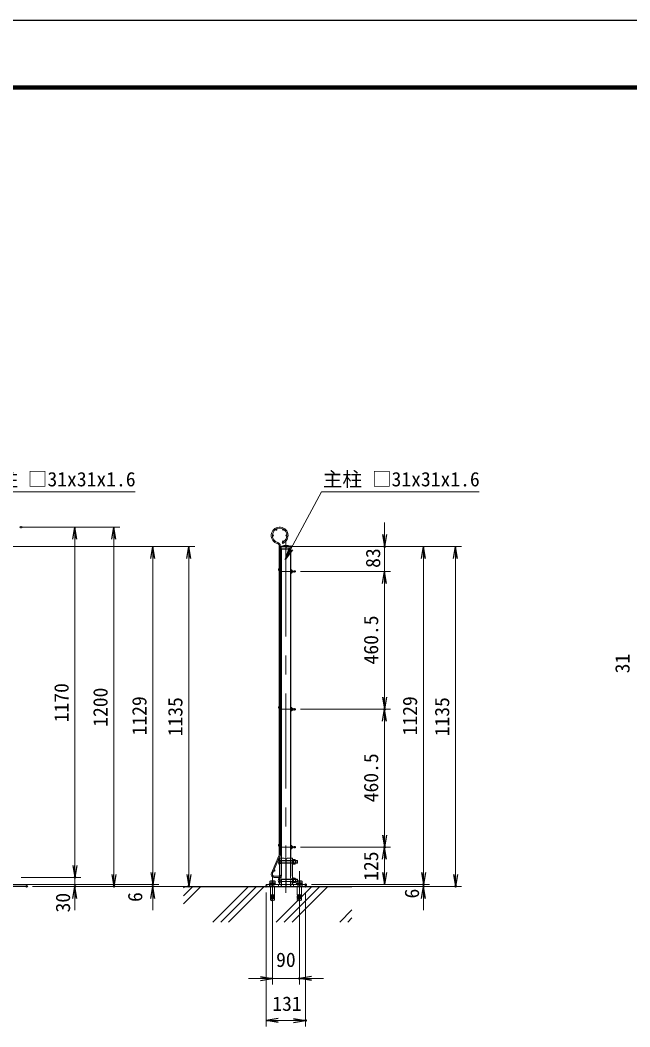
# Model space of a CAD drawing. Units: millimetres, scale not verified. Extents: x -4200 to 4200, y -2970 to 2970.
# Drawn here: x -728 to 1308, y -393 to 2970 of the extents above; entities that cross this region are included whole.
import ezdxf
from ezdxf.enums import TextEntityAlignment as Align

# ---------------------------------------------------------------- set-up
doc = ezdxf.new("R2010")
doc.units = ezdxf.units.MM
doc.header["$LTSCALE"] = 10
doc.header["$PDMODE"] = 32
doc.header["$PDSIZE"] = 5
doc.linetypes.add('DASHED', pattern=[7.5, 6, -1.5])
doc.linetypes.add('USER1', pattern=[50.8, 31.75, -6.35, 6.35, -6.35])
for name, color, linetype, lineweight in [('0-0_D-STR-DIM', 7, 'Continuous', 13), ('0-1_D-STR3', 3, 'Continuous', 13), ('0-2_D-BMK', 2, 'USER1', 13), ('0-3_D-STR1', 1, 'Continuous', 25), ('0-4_D-STR2', 7, 'Continuous', 13), ('0-5_0', 7, 'Continuous', 25), ('0-7_D-STR-TXT', 7, 'Continuous', 25), ('0-9_D-STR4', 7, 'Continuous', 25), ('0-A_D-DCR-HCH', 7, 'Continuous', 13), ('0-D_D-TTL', 7, 'Continuous', 25)]:
    doc.layers.add(name, color=color, linetype=linetype, lineweight=lineweight)
doc.layers.add('0-6_Defpoints', color=7, linetype='Continuous')
doc.styles.add('ＭＳ ゴシック', font='')
doc.styles.get('ＭＳ ゴシック').set_extended_font_data('MS Gothic')

# ---------------------------------------------------------------- blocks, each defined once
blk = doc.blocks.new('_Open')
at = {"layer": '0-5_0'}
blk.add_line((-10, 1.667), (0, 0), dxfattribs=at)
blk.add_lwpolyline([(-10, -1.667), (0, 0), (-10, 0)], dxfattribs=at)
blk = doc.blocks.new('ベースプレート部品\u3000側面図')
at = {"layer": '0-1_D-STR3'}
for p, q in [((39172.31, 25706.48), (39012.31, 25706.48)), ((39012.31, 25706.48), (39012.31, 24826.48)), ((39222.31, 24766.48), (39222.31, 25656.48)), ((39222.31, 24826.48), (38572.31, 24826.48)), ((38572.31, 24826.48), (38572.31, 24766.48)), ((39222.31, 24766.48), (38572.31, 24766.48))]:
    blk.add_line(p, q, dxfattribs=at)
at = {"layer": '0-1_D-STR3', "linetype": 'DASHED'}
for p, q in [((39072.31, 25633.98), (39012.31, 25633.98)), ((39072.31, 25706.48), (39072.31, 24826.48)), ((39072.31, 25538.98), (39012.31, 25538.98)), ((39072.31, 25013.98), (39012.31, 25013.98)), ((39072.31, 24918.98), (39012.31, 24918.98)), ((38682.31, 24826.48), (38682.31, 24766.48)), ((38977.31, 24826.48), (38977.31, 24766.48))]:
    blk.add_line(p, q, dxfattribs=at)
at = {"layer": '0-1_D-STR3'}
blk.add_arc((39172.31, 25656.48), 50, 0, 90, dxfattribs=at)
blk = doc.blocks.new('JIS 丸頭角根ボルト(1W.1SW.1N)')
at = {"layer": '0-1_D-STR3'}
for p, q in [((45838.3, 21671.2), (45838.3, 21851.2)), ((45838.3, 21817.7), (45872.3, 21817.7)), ((45838.3, 21704.7), (45872.3, 21704.7)), ((45872.3, 21817.7), (45878.3, 21807.3)), ((45872.3, 21704.7), (45878.3, 21715.1)), ((45878.3, 21715.1), (45878.3, 21807.3)), ((45878.3, 21801.2), (46430.3, 21801.3)), ((45878.3, 21801.2), (45900.3, 21793.2)), ((45878.3, 21721.2), (45900.3, 21729.2)), ((45878.3, 21721.2), (46430.3, 21721.3)), ((45900.3, 21721.2), (45900.3, 21801.2)), ((45900.3, 21793.2), (46438.3, 21793.3)), ((45900.3, 21729.2), (46438.3, 21729.3)), ((46288.3, 21841.2), (46288.3, 21681.2)), ((46304.3, 21841.2), (46288.3, 21841.2)), ((46304.3, 21836.2), (46304.3, 21686.2)), ((46304.3, 21836.2), (46362.3, 21836.2)), ((46304.3, 21798.7), (46362.3, 21798.7)), ((46304.3, 21723.7), (46362.3, 21723.7)), ((46304.3, 21686.2), (46362.3, 21686.2)), ((46369.3, 21819), (46369.3, 21703.5)), ((46430.3, 21721.3), (46430.3, 21801.3)), ((46430.3, 21801.3), (46438.3, 21793.3)), ((46430.3, 21721.3), (46438.3, 21729.3)), ((46438.3, 21729.3), (46438.3, 21793.3))]:
    blk.add_line(p, q, dxfattribs=at)
blk.add_lwpolyline([(46288.3, 21841.2), (46288.3, 21681.2), (46268.3, 21681.2), (46268.3, 21841.2)], close=True, dxfattribs=at)
blk.add_lwpolyline([(46304.3, 21841.2), (46304.3, 21681.2), (46288.3, 21681.2)], dxfattribs=at)
for centre, radius, start, end in [((45919.6, 21761.2), 121.2, 132.07502, 227.92498), ((45808.3, 21789.5), 70, 336.18668, 23.81332), ((45808.8, 21733), 69.5, 336.0128, 23.9872), ((46340.9, 21817.5), 28.5, 318.83491, 41.16509), ((46265.4, 21761.2), 104, 338.85295, 21.14705), ((46340.9, 21705), 28.5, 318.86505, 41.13495)]:
    blk.add_arc(centre, radius, start, end, dxfattribs=at)

msp = doc.modelspace()

# ---------------------------------------------------------------- linework, layer by layer
at = {"layer": '0-0_D-STR-DIM'}
for p, q in [((488.9, 1251.38), (488.9, 1291.38)), ((-724.6, 1276.38), (-524.6, 1276.38)), ((-704.6, 1276.38), (-394.6, 1276.38)), ((-963.57, 1211.38), (-264.6, 1211.38)), ((-963.57, 1211.38), (-144.6, 1211.38)), ((-544.6, 1236.38), (-544.6, 146.38)), ((-414.6, 1236.38), (-414.6, 116.38)), ((180.71, 1211.38), (508.9, 1211.38)), ((180.71, 1211.38), (638.9, 1211.38)), ((196.21, 1211.38), (746.07, 1211.38)), ((488.9, 1128.38), (488.9, 1211.38)), ((-284.6, 1171.38), (-284.6, 122.38)), ((-164.6, 1171.38), (-164.6, 116.38)), ((618.9, 1171.38), (618.9, 122.38)), ((726.07, 1171.38), (726.07, 116.38)), ((208.54, 1128.38), (508.9, 1128.38)), ((208.54, 1128.38), (508.9, 1128.38)), ((488.9, 1088.38), (488.9, 1048.38)), ((488.9, 1088.38), (488.9, 707.88)), ((208.54, 667.88), (508.9, 667.88)), ((208.54, 667.88), (508.9, 667.88)), ((488.9, 627.88), (488.9, 247.38)), ((208.54, 207.38), (508.9, 207.38)), ((208.54, 207.38), (508.9, 207.38)), ((-544.6, 146.38), (-544.6, 186.38)), ((-284.6, 122.38), (-284.6, 162.38)), ((488.9, 122.38), (488.9, 167.38)), ((618.9, 122.38), (618.9, 162.38)), ((-724.6, 106.38), (-524.6, 106.38)), ((-724.6, 106.38), (-524.6, 106.38)), ((-544.6, 106.38), (-544.6, 76.38)), ((-964.57, 82.38), (-264.6, 82.38)), ((-905.07, 82.38), (-264.6, 82.38)), ((-685.88, 76.38), (-524.6, 76.38)), ((-685.88, 76.38), (-394.6, 76.38)), ((-685.88, 76.38), (-264.6, 76.38)), ((-685.88, 76.38), (-144.6, 76.38)), ((-284.6, 76.38), (-284.6, 82.38)), ((245.21, 82.38), (508.9, 82.38)), ((245.21, 82.38), (638.9, 82.38)), ((245.21, 82.38), (638.9, 82.38)), ((245.21, 76.38), (638.9, 76.38)), ((245.21, 76.38), (746.07, 76.38)), ((618.9, 76.38), (618.9, 82.38)), ((-544.6, 36.38), (-544.6, -3.62)), ((-284.6, 36.38), (-284.6, -3.62)), ((94.21, 56.38), (94.21, -391.6)), ((225.21, 56.38), (225.21, -391.6)), ((618.9, 36.38), (618.9, -3.62)), ((114.71, 10.38), (114.71, -251.36)), ((204.71, 10.38), (204.71, -251.36)), ((74.71, -231.36), (34.71, -231.36)), ((114.71, -231.36), (204.71, -231.36)), ((244.71, -231.36), (284.71, -231.36)), ((134.21, -371.6), (185.21, -371.6))]:
    msp.add_line(p, q, dxfattribs=at)
at = {"layer": '0-1_D-STR3'}
for p, q in [((136.58, 1138.27), (137.01, 1138.84)), ((143.71, 1139.09), (140.61, 1141.43)), ((140.73, 1135.14), (143.71, 1139.09)), ((142.81, 1130.98), (143.71, 1130.98)), ((142.81, 1125.78), (143.71, 1125.78)), ((143.71, 1130.98), (144.21, 1130.98)), ((143.71, 1125.78), (144.21, 1125.78)), ((179.35, 1133.9), (175.21, 1133.9)), ((175.21, 1133.9), (175.21, 1122.85)), ((179.35, 1131.14), (175.21, 1131.14)), ((179.35, 1125.61), (175.21, 1125.61)), ((179.35, 1122.85), (175.21, 1122.85)), ((179.85, 1132.53), (179.85, 1124.04)), ((179.85, 1125.78), (183.85, 1125.78)), ((136.58, 677.77), (137.01, 678.34)), ((143.71, 678.59), (140.61, 680.93)), ((140.73, 674.64), (143.71, 678.59)), ((179.35, 673.4), (175.21, 673.4)), ((175.21, 673.4), (175.21, 662.35)), ((142.81, 670.48), (143.71, 670.48)), ((142.81, 665.28), (143.71, 665.28)), ((143.71, 670.48), (144.21, 670.48)), ((143.71, 665.28), (144.21, 665.28)), ((179.35, 670.64), (175.21, 670.64)), ((179.35, 665.11), (175.21, 665.11)), ((179.35, 662.35), (175.21, 662.35)), ((179.85, 672.03), (179.85, 663.54)), ((179.85, 665.28), (183.85, 665.28)), ((136.58, 217.27), (137.01, 217.84)), ((143.71, 218.09), (140.61, 220.43)), ((140.73, 214.14), (143.71, 218.09)), ((142.81, 209.98), (143.71, 209.98)), ((143.71, 209.98), (144.21, 209.98)), ((175.21, 212.9), (175.21, 201.85)), ((179.35, 212.9), (175.21, 212.9)), ((179.35, 210.14), (175.21, 210.14)), ((179.35, 204.61), (175.21, 204.61)), ((179.35, 201.85), (175.21, 201.85)), ((179.85, 211.53), (179.85, 203.04)), ((179.85, 204.78), (183.85, 204.78)), ((105.91, 86.88), (105.91, 94.08)), ((121.64, 94.88), (108.01, 94.88)), ((109.71, 76.38), (109.71, 82.38)), ((110.31, 94.08), (110.31, 86.88)), ((110.51, 76.38), (110.51, 82.38)), ((113.46, 84.38), (115.96, 86.88)), ((118.91, 76.38), (118.91, 82.38)), ((119.11, 94.08), (119.11, 86.88)), ((119.71, 76.38), (119.71, 82.38)), ((123.51, 86.88), (123.51, 94.08)), ((195.91, 86.88), (195.91, 94.08)), ((211.64, 94.88), (198.01, 94.88)), ((199.71, 76.38), (199.71, 82.38)), ((200.31, 94.08), (200.31, 86.88)), ((200.51, 76.38), (200.51, 82.38)), ((203.46, 84.38), (205.96, 86.88)), ((208.91, 76.38), (208.91, 82.38)), ((209.11, 94.08), (209.11, 86.88)), ((209.71, 76.38), (209.71, 82.38)), ((213.51, 86.88), (213.51, 94.08)), ((114.34, 43.88), (107.5, 43.88)), ((114.34, 46.38), (107.71, 46.38)), ((114.34, 41.38), (107.71, 41.38)), ((114.34, 38.88), (107.71, 38.88)), ((114.34, 50.17), (114.34, 36.38)), ((115.09, 50.17), (115.09, 36.38)), ((115.09, 46.38), (121.71, 46.38)), ((115.09, 43.88), (121.71, 43.88)), ((115.09, 41.38), (121.71, 41.38)), ((115.09, 38.88), (121.71, 38.88)), ((204.34, 43.88), (197.5, 43.88)), ((204.34, 46.38), (197.71, 46.38)), ((204.34, 41.38), (197.71, 41.38)), ((204.34, 38.88), (197.71, 38.88)), ((204.34, 50.17), (204.34, 36.38)), ((205.09, 50.17), (205.09, 36.38)), ((205.09, 46.38), (211.71, 46.38)), ((205.09, 43.88), (211.71, 43.88)), ((205.09, 41.38), (211.71, 41.38)), ((205.09, 38.88), (211.71, 38.88))]:
    msp.add_line(p, q, dxfattribs=at)
for points in [[(179.85, 1130.98), (183.85, 1130.98), (183.85, 1125.78)], [(179.85, 670.48), (183.85, 670.48), (183.85, 665.28)], [(142.81, 204.78), (143.71, 204.78), (144.21, 204.78)], [(179.85, 209.98), (183.85, 209.98), (183.85, 204.78)], [(105.51, 84.38), (105.51, 86.88), (123.91, 86.88), (123.91, 84.38)], [(115.09, 48.04), (121.71, 48.04), (121.71, 76.38), (107.71, 76.38), (107.71, 48.04), (114.34, 48.04)], [(195.51, 84.38), (195.51, 86.88), (213.91, 86.88), (213.91, 84.38)], [(205.09, 48.04), (211.71, 48.04), (211.71, 76.38), (197.71, 76.38), (197.71, 48.04), (204.34, 48.04)], [(108.02, 48.04), (107.71, 46.38), (107.71, 45.54), (114.34, 45.54)], [(108.02, 45.54), (107.71, 43.88), (107.71, 43.04), (114.34, 43.04)], [(108.02, 43.04), (107.71, 41.38), (107.71, 40.54), (114.34, 40.54)], [(121.4, 40.54), (121.71, 38.88), (121.71, 36.38), (107.71, 36.38), (107.71, 38.88), (108.02, 40.54)], [(121.19, 36.38), (121.71, 30.38), (107.71, 30.38), (108.24, 36.38)], [(121.71, 36.38), (115.02, 36.38), (107.71, 36.38)], [(121.4, 48.04), (121.71, 46.38), (121.71, 45.54), (115.09, 45.54)], [(121.4, 45.54), (121.71, 43.88), (121.71, 43.04), (115.09, 43.04)], [(121.4, 43.04), (121.71, 41.38), (121.71, 40.54), (115.09, 40.54)], [(198.02, 48.04), (197.71, 46.38), (197.71, 45.54), (204.34, 45.54)], [(198.02, 45.54), (197.71, 43.88), (197.71, 43.04), (204.34, 43.04)], [(198.02, 43.04), (197.71, 41.38), (197.71, 40.54), (204.34, 40.54)], [(211.4, 40.54), (211.71, 38.88), (211.71, 36.38), (197.71, 36.38), (197.71, 38.88), (198.02, 40.54)], [(211.19, 36.38), (211.71, 30.38), (197.71, 30.38), (198.24, 36.38)], [(211.71, 36.38), (205.02, 36.38), (197.71, 36.38)], [(211.4, 48.04), (211.71, 46.38), (211.71, 45.54), (205.09, 45.54)], [(211.4, 45.54), (211.71, 43.88), (211.71, 43.04), (205.09, 43.04)], [(211.4, 43.04), (211.71, 41.38), (211.71, 40.54), (205.09, 40.54)]]:
    msp.add_lwpolyline(points, dxfattribs=at)
for points in [[(125.21, 84.38), (125.21, 82.38), (104.21, 82.38), (104.21, 84.38)], [(215.21, 84.38), (215.21, 82.38), (194.21, 82.38), (194.21, 84.38)]]:
    msp.add_lwpolyline(points, close=True, dxfattribs=at)
for centre, radius, start, end in [((142.81, 1133.58), 7.8, 143, 221.96156), ((142.81, 1133.58), 2.6, 143, 147.797), ((142.81, 1133.58), 2.6, 212.203, 270), ((142.81, 1133.58), 7.8, 253.6171, 270), ((175.19, 1125.59), 0.031, 40.87793, 319.12207), ((177.69, 1132.52), 2.16, 320.19668, 39.80332), ((171.97, 1128.38), 7.88, 339.48158, 20.51842), ((177.73, 1124.23), 2.13, 319.53759, 40.46241), ((180.81, 1128.38), 4, 319.4584, 40.5416), ((142.81, 673.08), 7.8, 143, 221.96156), ((142.81, 673.08), 2.6, 143, 147.797), ((177.69, 672.02), 2.16, 320.19668, 39.80332), ((142.81, 673.08), 2.6, 212.203, 270), ((142.81, 673.08), 7.8, 253.6171, 270), ((175.19, 665.09), 0.031, 40.87793, 319.12207), ((171.97, 667.88), 7.88, 339.48158, 20.51842), ((177.73, 663.73), 2.13, 319.53759, 40.46241), ((180.81, 667.88), 4, 319.4584, 40.5416), ((142.81, 212.58), 7.8, 143, 221.96156), ((142.81, 212.58), 2.6, 143, 147.797), ((142.81, 212.58), 2.6, 212.203, 270), ((142.81, 212.58), 7.8, 253.6171, 270), ((175.19, 204.59), 0.031, 40.87793, 319.12207), ((177.69, 211.52), 2.16, 320.19668, 39.80332), ((171.97, 207.38), 7.88, 339.48158, 20.51842), ((177.73, 203.23), 2.13, 319.53759, 40.46241), ((180.81, 207.38), 4, 319.4584, 40.5416), ((108.11, 91.46), 3.42, 49.96723, 130.03277), ((114.71, 82.38), 12.5, 69.39031, 110.60969), ((121.31, 91.52), 3.38, 49.3117, 130.6883), ((198.11, 91.46), 3.42, 49.96723, 130.03277), ((204.71, 82.38), 12.5, 69.39031, 110.60969), ((211.31, 91.52), 3.38, 49.3117, 130.6883), ((114.71, 50.17), 0.375, 0, 180), ((204.71, 50.17), 0.375, 0, 180)]:
    msp.add_arc(centre, radius, start, end, dxfattribs=at)
at = {"layer": '0-2_D-BMK'}
for p, q in [((159.71, 1228.88), (159.71, 54.62)), ((142.81, 1128.38), (188.54, 1128.38)), ((142.81, 667.88), (188.54, 667.88)), ((142.81, 207.38), (188.54, 207.38)), ((114.71, 127.39), (114.71, -15.68)), ((204.71, 127.39), (204.71, -15.68))]:
    msp.add_line(p, q, dxfattribs=at)
at = {"layer": '0-3_D-STR1'}
for p, q in [((143.21, 1211.38), (153.71, 1215.38)), ((143.21, 1211.38), (176.21, 1211.38)), ((143.21, 1211.38), (143.21, 1204.38)), ((153.71, 1215.38), (165.71, 1215.38)), ((165.71, 1215.38), (176.21, 1211.38)), ((176.21, 1211.38), (176.21, 1204.38)), ((143.21, 1204.38), (176.21, 1204.38)), ((144.21, 1204.38), (144.21, 170.38)), ((175.21, 1204.38), (175.21, 170.38))]:
    msp.add_line(p, q, dxfattribs=at)
at = {"layer": '0-3_D-STR1', "linetype": 'DASHED'}
for p, q in [((144.21, 170.38), (144.21, 76.38)), ((175.21, 170.38), (175.21, 76.38))]:
    msp.add_line(p, q, dxfattribs=at)
at = {"layer": '0-4_D-STR2'}
for p, q in [((137.01, 1214.97), (137.01, 1132.38)), ((140.61, 1214.97), (140.61, 1132.38)), ((147.65, 1225.63), (148.96, 1222.28)), ((137.01, 181.44), (137.01, 211.38)), ((140.61, 181.44), (140.61, 211.38)), ((111.6, 120.28), (136.5, 178.93)), ((114.92, 118.88), (139.81, 177.53)), ((142.61, 109.98), (120.81, 109.98)), ((142.61, 106.38), (120.81, 106.38)), ((142.61, 109.98), (142.61, 106.38))]:
    msp.add_line(p, q, dxfattribs=at)
for centre in [(116.21, 1248.38), (127.51, 1267.95), (150.11, 1267.95), (161.41, 1248.38), (150.11, 1228.8), (142.41, 1132.38), (142.41, 978.38), (142.41, 824.88), (142.41, 671.88), (142.41, 642.08), (142.41, 498.08), (142.41, 354.58), (142.41, 211.38), (121.34, 129.4), (139.11, 111.78)]:
    msp.add_circle(centre, 1.8, dxfattribs=at)
for centre, radius, start, end in [((138.81, 1248.38), 28, 291.25, 256.20952), ((138.81, 1248.38), 24.4, 291.25, 256.20952), ((130.61, 1214.97), 6.4, 0, 76.20952), ((130.61, 1214.97), 10, 0, 76.20952), ((130.61, 181.44), 6.4, 337, 0), ((130.61, 181.44), 10, 337, 0), ((120.81, 116.38), 10, 157, 270), ((120.81, 116.38), 6.4, 157, 270)]:
    msp.add_arc(centre, radius, start, end, dxfattribs=at)
at = {"layer": '0-5_0'}
for p, q in [((137.01, 1132.38), (137.01, 211.38)), ((140.61, 1132.38), (140.61, 211.38))]:
    msp.add_line(p, q, dxfattribs=at)
at = {"layer": '0-6_Defpoints'}
for p in [(-724.6, 1276.38), (160.71, 1211.38), (176.21, 1211.38), (488.9, 1211.38), (188.54, 1128.38), (188.54, 667.88), (488.9, 667.88), (188.54, 207.38), (488.9, 207.38), (488.9, 207.38), (-544.6, 106.38), (-705.88, 76.38), (-544.6, 76.38), (-414.6, 76.38), (-284.6, 82.38), (-164.6, 76.38), (94.21, 76.38), (225.21, 82.38), (225.21, 76.38), (225.21, 76.38), (618.9, 82.38), (726.07, 76.38), (114.71, 30.38), (204.71, 30.38), (204.71, -231.36), (225.21, -371.6)]:
    msp.add_point(p, dxfattribs=at)
at = {"layer": '0-7_D-STR-TXT', "lineweight": 13}
for points in [[(-343.68, 1393.89), (-870.91, 1393.89), (-990.7, 1170.25)], [(805.17, 1393.89), (277.94, 1393.89), (158.15, 1170.25)]]:
    msp.add_lwpolyline(points, dxfattribs=at)
at = {"layer": '0-9_D-STR4'}
for p, q in [((-705.88, 76.38), (-3273.58, 76.38)), ((-182.64, 76.38), (380.12, 76.38))]:
    msp.add_line(p, q, dxfattribs=at)
at = {"layer": '0-A_D-DCR-HCH'}
for p, q in [((-182.64, 18.39), (-124.65, 76.38)), ((-182.64, 44.9), (-151.17, 76.38)), ((-182.64, 71.42), (-177.68, 76.38)), ((-84.61, -42.69), (34.45, 76.38)), ((-58.09, -42.69), (60.97, 76.38)), ((-31.58, -42.69), (87.48, 76.38)), ((154.04, -42.69), (273.1, 76.38)), ((180.55, -42.69), (299.62, 76.38)), ((209.5, 39.29), (246.58, 76.38)), ((127.52, -42.69), (204.08, 33.88)), ((204.08, 33.88), (209.5, 39.29)), ((339.65, -42.69), (380.12, -2.21)), ((366.17, -42.69), (380.12, -28.73))]:
    msp.add_line(p, q, dxfattribs=at)
at = {"layer": '0-D_D-TTL', "color": 2}
msp.add_lwpolyline([(-4199.62, 2970), (4200.38, 2970), (4200.38, -2970), (-4199.62, -2970)], close=True, dxfattribs=at)
at = {"layer": '0-D_D-TTL'}
for points in [[(-3929.62, 2750), (3930.38, 2750), (3930.38, -2750), (-3929.62, -2750)], [(-3927.12, 2747.5), (3927.88, 2747.5), (3927.88, -2747.5), (-3927.12, -2747.5)], [(-3924.62, 2745), (3925.38, 2745), (3925.38, -2745), (-3924.62, -2745)], [(-3922.12, 2742.5), (3922.88, 2742.5), (3922.88, -2742.5), (-3922.12, -2742.5)], [(-3919.62, 2740), (3920.38, 2740), (3920.38, -2740), (-3919.62, -2740)]]:
    msp.add_lwpolyline(points, close=True, dxfattribs=at)

# ---------------------------------------------------------------- block references
at = {"layer": '0-0_D-STR-DIM', "xscale": 4, "yscale": 4}
for p, rotation in [((-544.6, 1276.38), 90), ((-414.6, 1276.38), 90), ((488.9, 1211.38), 270), ((-284.6, 1211.38), 90), ((-164.6, 1211.38), 90), ((618.9, 1211.38), 90), ((726.07, 1211.38), 90), ((488.9, 1128.38), 90), ((488.9, 1128.38), 90), ((488.9, 667.88), 270), ((488.9, 667.88), 90), ((488.9, 207.38), 270), ((488.9, 207.38), 90), ((-544.6, 106.38), 270), ((-544.6, 106.38), 270), ((-414.6, 76.38), 270), ((-284.6, 82.38), 270), ((-284.6, 82.38), 270), ((-164.6, 76.38), 270), ((488.9, 82.38), 270), ((618.9, 82.38), 270), ((618.9, 82.38), 270), ((726.07, 76.38), 270), ((-544.6, 76.38), 90), ((-284.6, 76.38), 90), ((618.9, 76.38), 90), ((204.71, -231.36), 180), ((94.21, -371.6), 180)]:
    msp.add_blockref('_Open', p, dxfattribs=dict(at, rotation=rotation))
at = {"layer": '0-0_D-STR-DIM'}
for name, p, xscale, yscale in [('ベースプレート部品\u3000側面図', (-3763.02, -2400.27), 0.1, 0.1), ('ベースプレート部品\u3000側面図', (4082.44, -2400.27), -0.1, 0.1), ('JIS 丸頭角根ボルト(1W.1SW.1N)', (-4445.62, -2017.75), 0.1, 0.1), ('JIS 丸頭角根ボルト(1W.1SW.1N)', (-4445.62, -2079.75), 0.1, 0.1), ('_Open', (114.71, -231.36), 4, 4), ('_Open', (225.21, -371.6), 4, 4)]:
    msp.add_blockref(name, p, dxfattribs=dict(at, xscale=xscale, yscale=yscale))
at = {"layer": '0-7_D-STR-TXT', "xscale": 4, "yscale": 4, "rotation": 241.82519}
msp.add_blockref('_Open', (157.2, 1168.48), dxfattribs=at)

# ---------------------------------------------------------------- texts
at = {"layer": '0-0_D-STR-DIM', "style": 'ＭＳ ゴシック'}
for s, p in [('83', (488.9, 1140.32)), ('460.5', (482.16, 817.78)), ('31', (1321.37, 788.04)), ('1170', (-551.35, 624.48)), ('1200', (-421.35, 609.48)), ('1129', (-291.35, 580.63)), ('1129', (612.16, 580.63)), ('1135', (-171.35, 577.63)), ('1135', (719.32, 577.63)), ('460.5', (482.16, 357.28)), ('125', (482.16, 94.88)), ('30', (-546.48, -10.71)), ('6', (-305.47, 24.38)), ('6', (618.54, 36))]:
    msp.add_text(s, height=48.09, rotation=90, dxfattribs=at).set_placement(p, align=Align.BOTTOM_LEFT)
for s, p in [('90', (126.84, -207.18)), ('131', (114.13, -353.91))]:
    msp.add_text(s, height=48.09, dxfattribs=at).set_placement(p, align=Align.BOTTOM_LEFT)
at = {"layer": '0-7_D-STR-TXT', "style": 'ＭＳ ゴシック'}
for p in [(-866.07, 1398.15), (282.78, 1398.15)]:
    msp.add_text('主柱 □31x31x1.6', height=48.09, dxfattribs=at).set_placement(p, align=Align.BOTTOM_LEFT)

doc.saveas('drawing.dxf')
